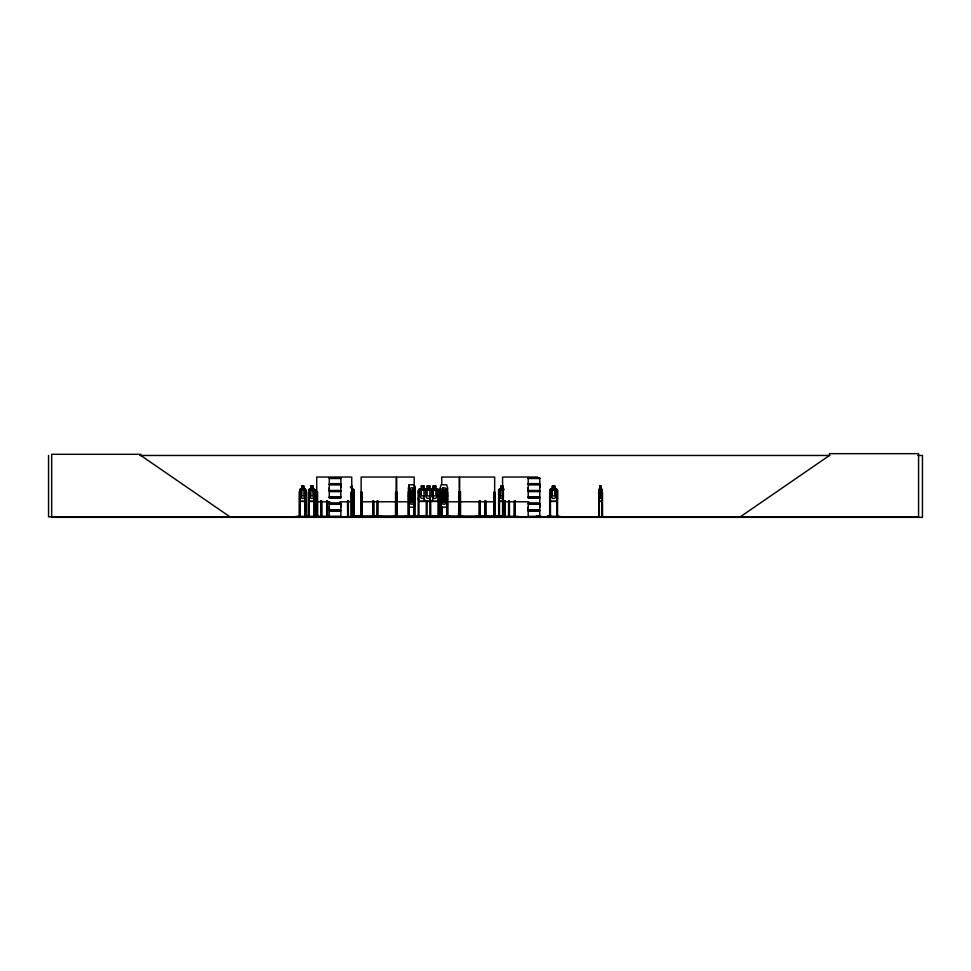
<?xml version="1.0" encoding="UTF-8"?>
<svg xmlns="http://www.w3.org/2000/svg" width="971" height="971" viewBox="0 0 971 971"><rect width="100%" height="100%" fill="white"/><g stroke="black" fill="none" stroke-linecap="round" stroke-linejoin="round"><path stroke-width="1.46" d="M329.29 509.945L329.29 504.252L340.87 504.252L340.857 509.945L329.29 509.945L329.303 507.105M329.29 490.476L329.29 484.796L340.87 484.796L340.857 490.476L329.29 490.476L329.303 487.636M340.857 507.105L340.857 504.252M340.857 487.636L340.857 484.796M528.224 509.945L528.224 507.105M528.224 490.476L528.224 487.636M539.779 507.105L539.779 504.252L528.212 504.252L528.212 509.945L539.791 509.945L539.791 504.252M539.779 487.636L539.779 484.796L528.212 484.796L528.212 490.476L539.791 490.476L539.791 484.796M329.181 497.237L340.882 497.407M329.266 516.803L329.29 511.086L340.87 511.086L340.87 516.572L296.034 516.742L330.856 516.754M528.151 516.778L528.224 511.086M601.729 501.412L601.717 489.141M399.955 516.766L393.121 516.354M438.127 516.803L438.176 515.917M594.446 516.742L606.681 516.742M369.077 516.742L381.834 516.354M408.451 516.815L408.524 487.818L409.264 484.784M408.67 487.83L409.313 484.881M414.253 507.19L415.066 504.167L415.054 487.806L414.253 484.784M447.497 487.806L446.611 507.19L440.98 507.19L440.239 504.167L440.3 487.818L441.101 484.784L446.672 484.784L447.497 487.806L447.51 516.815M305.307 501.412L306.12 490.209L305.295 489.141M306.12 498.39L305.38 501.412L300.257 501.412M315.017 498.378L314.301 501.315L309.348 501.315M354.16 498.378L353.444 501.315L350.968 501.315M354.306 498.39L353.493 501.412L350.968 501.412M446.551 507.093L447.485 504.167M443.929 499.021L441.829 495.841L443.346 492.479C440.009 488.826 443.079 486.932 443.856 491.812L445.895 488.85L444.33 492.455L445.835 495.963L445.046 496.047L443.82 498.985M475.948 516.354L489.153 516.354M494.967 515.917L495.004 516.754M504.969 516.754L504.92 500.805M505.248 516.354L505.163 500.805M404.931 516.354L418.185 516.754L418.125 490.221L419.096 489.141L421.171 489.141M462.985 516.354L455.933 516.754M499.264 516.742L499.215 492.079M305.076 516.742L305.161 492.079L305.974 492.079M317.311 516.754L317.323 492.079M344.207 516.742L357.437 516.354M556.541 501.315L557.463 498.378L557.415 490.258L556.541 489.238M557.548 498.39L556.601 501.412L550.472 501.412M357.898 516.341L364.416 516.693M430.772 516.171L450.629 516.742L437.533 516.815M432.059 501.412L433.102 498.39L433.102 490.209L432.034 489.141M438.916 498.378L437.909 501.315L419.132 501.315M439.026 498.39L437.982 501.412L419.059 501.412L418.125 498.39M599.058 489.238L598.646 516.815M551.989 516.742L547.243 516.317L560.073 516.354M528.103 516.669L541.126 516.742M417.688 516.754L417.967 515.917M352.072 498.378L353.153 495.938L352.145 486.095L352.145 489.141L353.541 489.141L354.306 490.209L354.16 516.815M409.386 495.016L408.524 495.975L409.349 494.919L414.314 494.919M430.906 501.315L429.995 498.378L431.476 495.938L431.476 490.258L429.959 489.238L429.959 486.192L427.119 486.192M300.355 489.141L299.59 490.221L299.554 516.815M300.379 489.238L299.736 490.27L299.918 516.815L300.112 515.917M308.778 490.27L309.421 489.238L314.373 489.238L315.09 490.258L315.162 498.39L314.349 501.412L309.3 501.412L308.632 490.221L309.385 489.141L310.854 489.141M446.587 494.919L447.485 495.987L446.587 497.067L441.052 497.067L440.3 495.975L441.065 494.919L446.648 494.919M414.229 497.067L414.981 495.95L414.204 495.016M414.241 494.919L415.066 495.987L414.301 497.067L409.216 497.067L408.524 495.975L409.289 497.067M550.557 489.141L549.756 490.27L549.756 516.815M446.563 496.958L447.497 495.987L446.551 495.016M424.934 489.141L423.975 490.221L423.975 498.39L424.91 501.412M430.857 489.141L429.886 490.221L429.886 498.39L430.833 501.412M430.906 489.238L429.995 490.27L427.119 490.258L426.135 489.238M502.82 486.192L500.781 486.192L500.854 489.238L499.725 490.258L499.725 495.938L500.781 498.378L502.747 498.378M409.738 496.035L410.806 495.016L410.806 491.872M445.034 496.958L446.223 495.95L445.009 495.016L444.949 491.969M377.1 516.754L377.173 500.805M552.365 489.238L551.067 490.258L551.067 495.938L552.365 498.378L554.805 498.378L556.104 495.938L556.104 490.258L554.805 489.238L554.805 486.192L552.365 486.192L552.414 489.238L552.281 486.095L554.939 486.095L554.854 489.238M740.315 516.815L829.452 455.472L829.452 453.663L918.578 453.663L918.578 516.815L48.55 516.815L48.55 455.472M429.583 516.754L429.74 515.917M139.678 455.472L829.914 455.472M917.898 455.472L922.45 455.472L922.45 517.337L51.681 517.337L51.681 454.307L140.819 454.307L140.819 455.472L229.945 516.815M537.582 477.04L502.577 477.04L502.577 516.815M329.278 477.938L340.882 477.938M528.2 477.938L539.791 477.938M329.303 478.509L340.857 478.509M528.224 478.509L539.779 478.509M528.212 483.655L539.791 483.655L539.791 478.169L528.2 478.145L528.224 483.655M329.218 484.044L340.955 484.044M528.127 484.044L539.864 484.044M329.218 484.395L340.955 484.395M528.127 484.395L539.864 484.395M409.192 484.784L414.326 484.784M301.75 486.095L303.972 486.095L303.899 489.238L304.979 490.258L304.979 495.938L303.899 498.378L301.884 498.378L300.816 495.938L301.811 486.095L301.75 489.141L300.282 489.141M599.762 486.095L601.037 486.095M301.811 486.192L303.899 486.192M310.854 486.192L312.941 486.192M421.268 486.192L424.109 486.192L424.109 489.238M435.882 486.192L433.03 486.192L433.03 489.238M599.799 486.192L601 486.192L601.498 490.258L600.903 498.378L599.799 498.378L599.204 495.938L599.86 486.095M350.422 486.702L351.72 486.702M350.422 487.721L351.72 487.721M408.524 487.818L409.386 507.093M414.192 484.881L415.054 487.806M440.3 487.818L440.433 516.815M303.899 489.141L305.367 489.141M312.941 489.141L314.398 489.141L315.162 490.209L315.017 516.815M427.009 489.141L424.206 489.141L424.218 486.095L421.171 486.095L421.268 489.238L419.751 490.258L419.751 495.938L421.268 498.378L424.109 498.378L424.982 501.315M435.979 489.141L437.945 489.141L439.026 490.209L439.171 516.754M500.781 489.141L499.276 489.141L498.596 490.221L498.669 516.815M502.82 489.141L502.893 486.095L500.708 486.095L500.781 489.238M552.329 489.141L550.496 489.141L549.671 490.221L549.671 516.815M554.89 489.141L556.626 489.141M599.86 489.141L598.573 490.221M600.94 489.141L601.802 489.141M300.306 489.238L305.331 489.238M352 489.238L354.306 490.209M419.132 489.238L437.909 489.238L438.916 490.258M499.3 489.238L504.155 489.238M550.545 489.238L556.601 489.238M598.973 489.238L601.789 489.238L602.093 490.258M602.129 490.209L602.238 516.815L602.105 515.917M424.109 490.258L421.268 490.258L421.268 495.938L424.109 495.938M329.218 490.877L340.955 490.877M528.127 490.877L539.864 490.877M329.218 491.229L340.955 491.229M528.127 491.229L539.864 491.229M410.733 491.872L412.93 491.872M442.63 491.872L445.094 491.872M315.017 492.079L314.203 492.079L314.131 516.815M316.728 492.079L317.541 492.079L317.651 516.815M351.951 492.079L351.126 492.079L351.186 516.766M354.16 492.079L353.335 492.079L353.493 516.815L353.565 492.079M361.151 492.079L361.977 492.079L361.977 516.815L362.049 515.917M396.702 492.079L397.03 516.815L396.933 492.079M414.022 492.079L414.835 492.079M418.064 492.079L418.902 492.079L418.999 516.815M438.916 492.079L438.079 492.079L437.982 516.815M440.385 492.079L441.247 492.079M459.234 492.079L458.53 516.815M459.671 492.079L460.497 492.079L460.497 516.815M498.633 492.079L499.446 492.079M502.577 492.079L503.403 492.079L503.233 516.815M549.671 492.079L550.557 492.079M557.633 492.079L556.747 492.079L556.832 516.815M598.646 492.079L599.01 516.815M412.784 496.035L410.114 496.023L411.449 499.507L410.175 503.184L411.898 500.174L413.743 503.136L412.408 498.487L411.109 498.487L411.109 499.495L412.408 499.495L413.695 496.132L411.825 493.171L410.709 495.926L410.029 495.841L411.401 492.479L409.993 488.85L411.862 491.812L413.622 488.789L412.299 492.455L413.658 495.963L411.862 498.815L410.697 495.999L410.757 490.27L412.76 490.27L412.784 501.716L410.806 501.716L410.806 496.035M429.959 495.938L427.119 495.938L427.119 490.258M433.03 495.938L435.882 495.938L435.882 490.258L433.03 490.258L433.005 498.378L435.882 498.378L437.399 495.938L437.399 490.258L435.882 489.238L435.979 486.095L432.932 486.095L432.932 489.141L430.056 489.141L430.056 486.095L427.009 486.095L427.119 489.238L425.589 490.258L425.589 495.938L427.119 498.378L429.959 498.378M440.239 495.999L441.162 496.958M442.776 496.035L445.823 496.023L444.305 499.519L445.883 503.136L443.82 500.174C442.849 505.029 440.081 503.16 443.31 499.507L441.781 496.132L443.808 493.171L445.058 495.926M502.747 495.938L500.781 495.938L500.781 490.258L502.747 490.258L502.808 516.815M329.303 496.958L340.857 496.958L340.857 491.629L329.29 491.629L329.29 497.103L340.882 497.116M528.224 496.958L539.779 496.958L539.791 491.629L528.212 491.629L528.212 497.103M539.791 497.103L528.103 497.261L539.791 497.407M329.278 497.601L340.882 497.613M528.2 497.613L539.791 497.613L539.779 503.112L528.212 503.112M329.303 497.965L340.857 497.965M528.224 497.965L539.779 497.965M299.59 498.39L300.33 501.412M308.632 498.39L309.373 501.412M498.596 498.39L499.373 501.315L503.014 501.315M549.671 498.39L550.533 501.412M598.573 498.39L599.034 501.412L601.814 501.412M445.119 500.114L442.679 500.114L442.74 497.067M300.306 501.315L305.331 501.315M556.601 501.315L550.545 501.315L549.804 498.378M598.973 501.315L601.789 501.315M503.039 501.412L499.252 501.412L498.669 498.378M316.728 501.789L329.849 501.789M340.056 501.789L351.72 501.789M361.151 501.789L396.156 501.789M396.702 501.789L408.366 501.789M447.57 501.789L459.234 501.789M459.671 501.789L494.676 501.789M502.577 501.789L528.831 501.789M329.29 503.112L340.87 503.112M329.218 503.512L340.955 503.512M528.127 503.512L539.864 503.512M329.218 503.864L340.955 503.864M528.127 503.864L539.864 503.864M408.67 504.167L409.325 507.19M409.252 507.19L414.326 507.19M329.218 510.333L340.955 510.333M528.127 510.333L539.864 510.333M329.218 510.685L340.955 510.685M528.127 510.685L539.864 510.685M528.212 511.086L539.791 511.086L539.791 516.572M300.221 515.917L299.238 515.917L299.262 516.815M305.076 515.917L306.059 515.917L306.047 516.815L305.974 490.258M308.28 515.917L309.264 515.917L309.3 516.754M314.119 515.917L315.09 515.917M317.626 515.917L316.643 515.917L316.655 516.815M320.794 515.917L321.777 515.917M326.632 515.917L327.615 515.917M348.395 515.917L347.424 515.917L347.436 516.815M504.277 515.917L505.223 515.917M508.537 515.917L509.472 515.917M514.242 515.917L515.188 515.917L515.188 516.815M549.586 515.917L550.642 515.917L550.642 516.815M556.662 515.917L557.718 515.917L557.718 516.815M598.573 515.917L599.325 516.815L599.277 497.892M601.777 515.917L602.554 515.917M418.999 516.171L426.22 516.171M491.593 516.317L518.465 516.354M528.224 516.414L541.102 516.341L534.511 516.742M296.046 516.354L340.857 516.414M437.484 516.354L450.605 516.317M547.231 516.354L552.062 516.815M427.361 516.742L427.252 515.917M498.487 516.754L498.572 515.917M508.513 516.742L508.598 500.805M373.811 516.742L373.799 515.917M442.825 496.958L441.635 495.95L442.776 495.016L442.703 491.872M409.677 495.95L410.757 496.958L410.757 500.114L412.906 500.114L412.833 496.958L413.84 495.95L412.784 495.016L412.857 491.872M503.803 490.258L502.747 489.238L502.82 486.095M556.577 489.141L557.548 490.209L557.548 516.815M309.264 516.693L309.191 492.079L308.365 492.079L308.365 516.815M598.609 498.378L598.937 501.412M602.53 516.815L602.481 492.079L601.862 492.079L601.826 516.815M600.94 486.095L601 489.238M598.913 515.917L598.889 516.815M557.33 515.917L557.354 516.815M557.051 515.917L557.051 516.815M556.917 492.079L556.917 516.815M550.399 492.079L550.472 516.815M550.266 515.917L550.29 516.815M549.974 515.917L549.974 516.815M537.582 515.917L537.473 516.815M537.315 515.917L537.218 516.815M537.024 515.917L537.145 516.815M536.987 515.917L536.927 516.815M515.115 500.805L515.091 516.815M514.885 500.805L514.885 516.815M514.642 515.917L514.679 516.815M514.545 500.805L514.472 516.815M514.302 500.805L514.242 516.815M509.411 500.805L509.472 516.815M509.18 500.805L509.241 516.815M509.047 515.917L508.816 516.803L508.828 500.805M504.714 515.917L504.823 516.815M504.58 500.805L504.507 516.815M504.35 500.805L504.277 516.815M504.083 516.815L504.083 516.05L351.041 515.917L351.053 516.815M503.464 515.917L503.464 516.815M503.172 492.079L503.172 516.815M502.917 515.917L502.942 516.815M502.274 516.05L502.274 516.815M499.446 497.892L499.519 516.815M499.009 515.917L499.082 516.815M498.863 497.892L498.803 516.815M494.907 516.815L494.907 492.079L494.081 492.079L494.021 516.815M494.567 516.815L494.676 477.04L459.671 477.04L459.671 516.815M494.445 515.917L494.421 516.815M494.312 492.079L494.251 516.815M485.876 515.917L485.876 516.815L485.816 500.805M485.585 500.805L485.476 516.815M485.233 500.805L485.366 516.815M485.16 515.917L485.16 516.815M485.002 500.805L484.93 516.815M480.172 515.917L480.172 516.815M480.099 500.805L480.075 516.815M479.868 500.805L479.941 516.815M479.625 515.917L479.662 516.815M479.516 500.805L479.456 516.815M479.286 500.805L479.225 516.815M460.557 515.917L460.557 516.815M460.266 492.079L460.339 516.815M460.048 515.917L460.011 516.815M459.902 492.079L459.805 516.815M459.234 516.815L459.234 477.04L441.732 477.04L441.732 484.311M458.931 492.079L459.04 516.815M458.907 515.917L458.895 516.815M447.716 516.815L447.716 492.079L446.854 492.079L446.976 516.815M447.376 515.917L447.376 516.815M447.061 505.175L447.158 516.815M446.781 515.917L446.781 516.815M442.036 506.971L442.072 516.815M441.805 506.971L441.841 516.815M441.708 515.917L441.696 516.815M441.502 506.971L441.502 516.815M441.247 503.718L441.32 516.815M441.04 492.079L441.113 516.815M440.907 515.917L440.725 516.815M440.579 503.718L440.579 516.815M440.312 515.917L440.312 516.815M438.819 515.917L438.819 516.815M430.675 500.805L430.772 516.815M430.578 515.917L430.578 516.815M429.837 500.805L429.837 516.815M427.155 500.805L427.058 516.815M426.415 515.917L426.415 516.815M426.318 500.805L426.22 516.815M418.804 515.917L418.804 516.815M414.981 487.806L414.835 516.815M414.811 515.917L414.678 516.815M414.435 492.079L414.471 516.815M414.253 492.079L414.386 516.815M414.18 516.815L414.204 477.04L396.702 477.04L396.666 516.815M413.913 506.971L413.949 516.815M409.107 516.815L409.046 492.079L408.221 492.079L408.257 516.815M408.815 506.631L408.888 516.815M408.682 515.917L408.597 516.815M397.26 515.917L397.26 516.815M396.447 515.917L396.447 516.815M396.217 516.815L396.374 492.079L395.561 492.079L395.488 516.815M396.156 516.815L396.156 477.04L361.151 477.04L361.091 516.815M395.889 515.917L395.925 516.815M395.78 492.079L395.719 516.815M395.379 516.05L395.379 516.815M377.877 500.805L377.877 516.815M377.646 515.917L377.646 516.815M377.452 500.805L377.403 516.815M373.75 500.805L373.738 516.815M373.471 500.805L373.519 516.815M373.325 500.805L373.325 516.815M373.046 500.805L373.022 516.815M361.746 492.079L361.819 516.815M361.515 515.917L361.479 516.815M361.382 492.079L361.382 516.815M354.124 515.917L354.002 516.815L353.93 492.079M353.274 515.917L353.274 516.815M352.91 516.05L352.91 516.815M352.072 490.258L351.951 516.815L351.72 477.04L316.728 477.04L316.764 516.815M351.623 515.917L351.636 516.815M351.356 492.079L351.49 516.815M348.322 500.805L348.395 516.815M348.091 500.805L348.164 516.815M347.994 515.917L347.958 516.815L347.727 500.805M347.509 500.805L347.667 516.815M327.53 500.805L327.53 516.815M327.312 500.805L327.373 516.815M327.166 515.917L327.081 516.815M326.948 500.805L326.875 516.815M326.717 500.805L326.644 516.815M321.704 500.805L321.765 516.815M321.474 500.805L321.547 516.815M321.243 515.917L321.34 516.815M321.11 500.805L321.037 516.815M320.879 500.805L320.916 516.815M317.383 515.917L317.383 516.815M316.947 492.079L317.056 516.815M314.786 492.079L314.786 516.815M314.568 515.917L314.531 516.815M314.422 492.079L314.361 516.815M312.868 486.192L312.868 489.238M310.854 486.095L309.858 495.938L310.926 498.378L312.941 498.378L314.009 495.938L313.014 486.095L310.781 486.095L310.781 489.141M308.96 492.079L309.033 516.815M308.729 515.917L308.693 516.815M308.596 492.079L308.523 516.815M305.756 492.079L305.647 516.815M305.489 515.917L305.525 516.815M305.392 492.079L305.319 516.815M300.209 516.815L300.148 492.079L299.323 492.079L299.359 516.815M413.852 501.716L412.784 504.155L410.806 504.155L409.738 501.716L409.677 490.27L410.757 487.83L412.76 487.83L413.84 490.27L413.852 501.716M442.825 487.83L441.635 490.27L441.574 501.716L442.776 504.155L445.009 504.155L446.211 501.716L446.223 490.27L445.034 487.83L442.825 487.83M340.882 478.145L329.278 478.169L329.303 483.655L340.87 483.655L340.87 478.169M303.535 486.702L302.248 486.702L302.248 487.721L303.535 487.721L303.535 486.702M312.577 486.702L311.29 486.702L311.29 487.721L312.577 487.721L312.577 486.702M423.599 486.702L421.778 486.702L421.778 487.721L423.599 487.721L423.599 486.702M429.449 486.702L427.628 486.702L427.628 487.721L429.449 487.721L429.449 486.702M435.372 486.702L433.539 486.702L433.539 487.721L435.372 487.721L435.372 486.702M502.395 486.702L501.133 486.702L501.133 487.721L502.395 487.721L502.395 486.702M554.368 486.702L552.802 486.702L552.802 487.721L554.368 487.721L554.368 486.702M600.709 486.702L599.993 487.721L600.709 486.702M303.899 490.258L301.884 490.258L301.884 495.938L303.899 495.938L303.899 490.258M312.941 490.258L310.926 490.258L310.926 495.938L312.941 495.938L312.941 490.258M445.034 490.27L442.825 490.27L442.776 501.716L445.009 501.716L445.034 490.27M554.805 490.258L552.365 490.258L552.365 495.938L554.805 495.938L554.805 490.258M600.903 490.258L599.799 490.258L599.799 495.938L600.903 495.938L600.903 490.258M412.432 492.479L411.158 492.479L411.158 493.499L412.432 493.499L412.432 492.479M444.609 492.479L443.177 492.479L443.177 493.499L444.609 493.499L444.609 492.479M444.645 498.487L443.213 498.487L443.213 499.495L444.645 499.495L444.645 498.487M537.873 516.815L537.873 515.917L537.813 516.815"/></g></svg>
